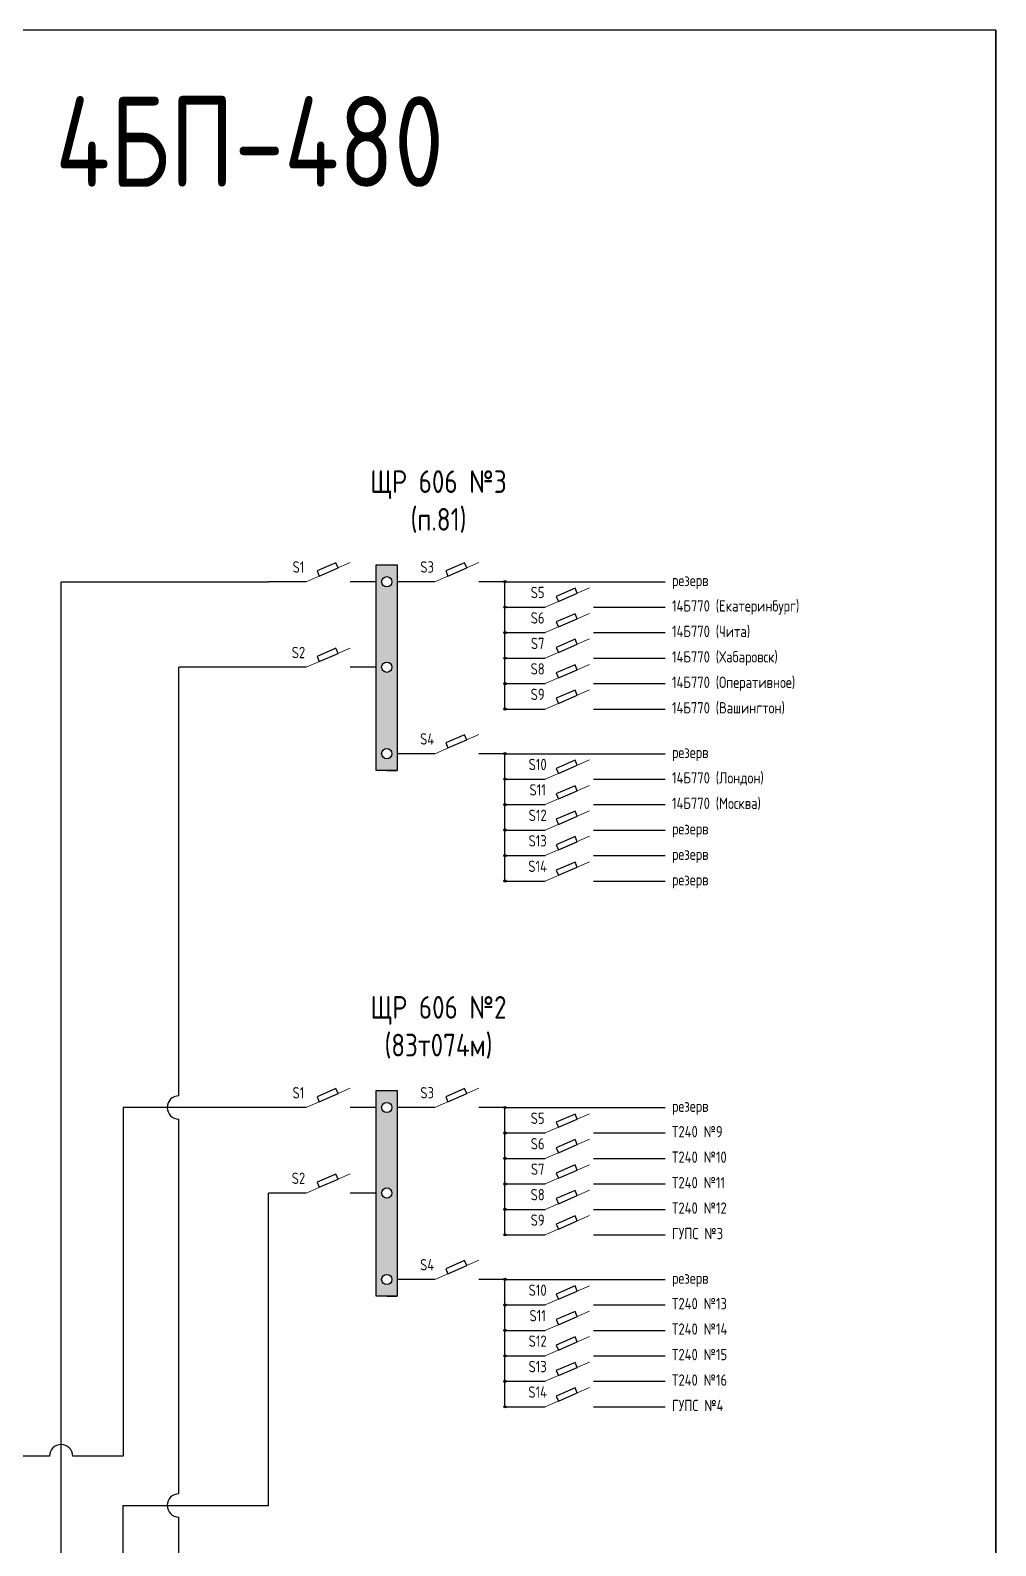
# Model space of a CAD drawing. Header units: millimetres. Extents: x 467 to 653, y 582 to 785.
# Drawn here: x 610.6 to 653.3, y 717.7 to 784.7 of the extents above; entities that cross this region are included whole.
import ezdxf

# ---------------------------------------------------------------- set-up
doc = ezdxf.new("R2010")
doc.units = ezdxf.units.MM
doc.header["$LTSCALE"] = 0.1
doc.layers.add('Уровень1', color=7, linetype='Continuous', plot=False)

msp = doc.modelspace()

# ---------------------------------------------------------------- hatches: boundary and pattern name
h = msp.add_hatch(color=256)
h.paths.add_polyline_path([(626.816, 761.036), (625.885, 761.036), (625.885, 751.947), (626.816, 751.947)])
h.paths.add_polyline_path([(626.577, 752.692, -1), (626.124, 752.692, -1)], flags=16)
h.paths.add_polyline_path([(626.124, 756.512, -1), (626.577, 756.512, -1)], flags=16)
h.paths.add_polyline_path([(626.124, 760.291, -1), (626.577, 760.291, -1)], flags=16)
h = msp.add_hatch(color=256)
h.paths.add_polyline_path([(631.621, 760.291), (631.57, 760.291), (631.57, 760.241, 0.414214)], flags=17)
h.paths.add_polyline_path([(631.52, 760.291, 0.414214), (631.57, 760.241), (631.57, 760.291), (631.621, 760.291, 1)])
h = msp.add_hatch(color=256)
h.paths.add_polyline_path([(631.621, 759.166), (631.57, 759.166), (631.57, 759.115, 0.414214)], flags=17)
h.paths.add_polyline_path([(631.52, 759.166, 0.414214), (631.57, 759.115), (631.57, 759.166), (631.621, 759.166, 1)])
h = msp.add_hatch(color=256)
h.paths.add_polyline_path([(631.621, 758.04), (631.57, 758.04), (631.57, 757.99, 0.414214)], flags=17)
h.paths.add_polyline_path([(631.52, 758.04, 0.414214), (631.57, 757.99), (631.57, 758.04), (631.621, 758.04, 1)])
h = msp.add_hatch(color=256)
h.paths.add_polyline_path([(631.621, 756.914), (631.57, 756.914), (631.57, 756.864, 0.414214)], flags=17)
h.paths.add_polyline_path([(631.52, 756.914, 0.414214), (631.57, 756.864), (631.57, 756.914), (631.621, 756.914, 1)])
h = msp.add_hatch(color=256)
h.paths.add_polyline_path([(631.621, 755.789), (631.57, 755.789), (631.57, 755.738, 0.414214)], flags=17)
h.paths.add_polyline_path([(631.52, 755.789, 0.414214), (631.57, 755.738), (631.57, 755.789), (631.621, 755.789, 1)])
h = msp.add_hatch(color=256)
h.paths.add_polyline_path([(631.621, 754.663), (631.57, 754.663), (631.57, 754.613, 0.414214)], flags=17)
h.paths.add_polyline_path([(631.52, 754.663, 0.414214), (631.57, 754.613), (631.57, 754.663), (631.621, 754.663, 1)])
h = msp.add_hatch(color=256)
h.paths.add_polyline_path([(631.621, 752.692), (631.57, 752.692), (631.57, 752.642, 0.414214)], flags=17)
h.paths.add_polyline_path([(631.52, 752.692, 0.414214), (631.57, 752.642), (631.57, 752.692), (631.621, 752.692, 1)])
h = msp.add_hatch(color=256)
h.paths.add_polyline_path([(631.621, 751.566), (631.57, 751.566), (631.57, 751.516, 0.414214)], flags=17)
h.paths.add_polyline_path([(631.52, 751.566, 0.414214), (631.57, 751.516), (631.57, 751.566), (631.621, 751.566, 1)])
h = msp.add_hatch(color=256)
h.paths.add_polyline_path([(631.621, 750.441), (631.57, 750.441), (631.57, 750.39, 0.414214)], flags=17)
h.paths.add_polyline_path([(631.52, 750.441, 0.414214), (631.57, 750.39), (631.57, 750.441), (631.621, 750.441, 1)])
h = msp.add_hatch(color=256)
h.paths.add_polyline_path([(631.621, 749.315), (631.57, 749.315), (631.57, 749.265, 0.414214)], flags=17)
h.paths.add_polyline_path([(631.52, 749.315, 0.414214), (631.57, 749.265), (631.57, 749.315), (631.621, 749.315, 1)])
h = msp.add_hatch(color=256)
h.paths.add_polyline_path([(631.621, 748.19), (631.57, 748.19), (631.57, 748.139, 0.414214)], flags=17)
h.paths.add_polyline_path([(631.52, 748.19, 0.414214), (631.57, 748.139), (631.57, 748.19), (631.621, 748.19, 1)])
h = msp.add_hatch(color=256)
h.paths.add_polyline_path([(631.621, 747.064), (631.57, 747.064), (631.57, 747.014, 0.414214)], flags=17)
h.paths.add_polyline_path([(631.52, 747.064, 0.414214), (631.57, 747.014), (631.57, 747.064), (631.621, 747.064, 1)])
h = msp.add_hatch(color=256)
h.paths.add_polyline_path([(626.816, 737.8), (625.885, 737.8), (625.885, 728.71), (626.816, 728.71)])
h.paths.add_polyline_path([(626.577, 729.455, -1), (626.124, 729.455, -1)], flags=16)
h.paths.add_polyline_path([(626.124, 733.276, -1), (626.577, 733.276, -1)], flags=16)
h.paths.add_polyline_path([(626.124, 737.055, -1), (626.577, 737.055, -1)], flags=16)
h = msp.add_hatch(color=256)
h.paths.add_polyline_path([(631.621, 737.055), (631.57, 737.055), (631.57, 737.004, 0.414214)], flags=17)
h.paths.add_polyline_path([(631.52, 737.055, 0.414214), (631.57, 737.004), (631.57, 737.055), (631.621, 737.055, 1)])
h = msp.add_hatch(color=256)
h.paths.add_polyline_path([(631.621, 735.929), (631.57, 735.929), (631.57, 735.879, 0.414214)], flags=17)
h.paths.add_polyline_path([(631.52, 735.929, 0.414214), (631.57, 735.879), (631.57, 735.929), (631.621, 735.929, 1)])
h = msp.add_hatch(color=256)
h.paths.add_polyline_path([(631.621, 734.803), (631.57, 734.803), (631.57, 734.753, 0.414214)], flags=17)
h.paths.add_polyline_path([(631.52, 734.803, 0.414214), (631.57, 734.753), (631.57, 734.803), (631.621, 734.803, 1)])
h = msp.add_hatch(color=256)
h.paths.add_polyline_path([(631.621, 733.678), (631.57, 733.678), (631.57, 733.627, 0.414214)], flags=17)
h.paths.add_polyline_path([(631.52, 733.678, 0.414214), (631.57, 733.627), (631.57, 733.678), (631.621, 733.678, 1)])
h = msp.add_hatch(color=256)
h.paths.add_polyline_path([(631.621, 732.552), (631.57, 732.552), (631.57, 732.502, 0.414214)], flags=17)
h.paths.add_polyline_path([(631.52, 732.552, 0.414214), (631.57, 732.502), (631.57, 732.552), (631.621, 732.552, 1)])
h = msp.add_hatch(color=256)
h.paths.add_polyline_path([(631.621, 731.427), (631.57, 731.427), (631.57, 731.376, 0.414214)], flags=17)
h.paths.add_polyline_path([(631.52, 731.427, 0.414214), (631.57, 731.376), (631.57, 731.427), (631.621, 731.427, 1)])
h = msp.add_hatch(color=256)
h.paths.add_polyline_path([(631.621, 729.455), (631.57, 729.455), (631.57, 729.405, 0.414214)], flags=17)
h.paths.add_polyline_path([(631.52, 729.455, 0.414214), (631.57, 729.405), (631.57, 729.455), (631.621, 729.455, 1)])
h = msp.add_hatch(color=256)
h.paths.add_polyline_path([(631.621, 728.33), (631.57, 728.33), (631.57, 728.28, 0.414214)], flags=17)
h.paths.add_polyline_path([(631.52, 728.33, 0.414214), (631.57, 728.28), (631.57, 728.33), (631.621, 728.33, 1)])
h = msp.add_hatch(color=256)
h.paths.add_polyline_path([(631.621, 727.204), (631.57, 727.204), (631.57, 727.154, 0.414214)], flags=17)
h.paths.add_polyline_path([(631.52, 727.204, 0.414214), (631.57, 727.154), (631.57, 727.204), (631.621, 727.204, 1)])
h = msp.add_hatch(color=256)
h.paths.add_polyline_path([(631.621, 726.079), (631.57, 726.079), (631.57, 726.028, 0.414214)], flags=17)
h.paths.add_polyline_path([(631.52, 726.079, 0.414214), (631.57, 726.028), (631.57, 726.079), (631.621, 726.079, 1)])
h = msp.add_hatch(color=256)
h.paths.add_polyline_path([(631.621, 724.953), (631.57, 724.953), (631.57, 724.903, 0.414214)], flags=17)
h.paths.add_polyline_path([(631.52, 724.953, 0.414214), (631.57, 724.903), (631.57, 724.953), (631.621, 724.953, 1)])
h = msp.add_hatch(color=256)
h.paths.add_polyline_path([(631.621, 723.827), (631.57, 723.827), (631.57, 723.777, 0.414214)], flags=17)
h.paths.add_polyline_path([(631.52, 723.827, 0.414214), (631.57, 723.777), (631.57, 723.827), (631.621, 723.827, 1)])

# ---------------------------------------------------------------- linework, layer by layer
at = {"lineweight": 15}
for p, q in [((622.788, 760.291), (624.737, 761.14)), ((628.474, 760.291), (630.423, 761.14)), ((633.355, 759.166), (635.304, 760.015)), ((633.355, 758.04), (635.304, 758.889)), ((633.355, 756.914), (635.304, 757.763)), ((622.788, 756.512), (624.737, 757.361)), ((633.355, 755.789), (635.304, 756.638)), ((633.355, 754.663), (635.304, 755.512)), ((628.474, 752.692), (630.423, 753.541)), ((633.355, 751.566), (635.304, 752.416)), ((633.355, 750.441), (635.304, 751.29)), ((633.355, 749.315), (635.304, 750.164)), ((633.355, 748.19), (635.304, 749.039)), ((633.355, 747.064), (635.304, 747.913)), ((622.788, 737.055), (624.737, 737.904)), ((628.474, 737.055), (630.423, 737.904)), ((633.355, 735.929), (635.304, 736.778)), ((633.355, 734.803), (635.304, 735.653)), ((622.788, 733.276), (624.737, 734.125)), ((633.355, 733.678), (635.304, 734.527)), ((633.355, 732.552), (635.304, 733.401)), ((633.355, 731.427), (635.304, 732.276)), ((628.474, 729.455), (630.423, 730.305)), ((633.355, 728.33), (635.304, 729.179)), ((633.355, 727.204), (635.304, 728.053)), ((633.355, 726.079), (635.304, 726.928)), ((633.355, 724.953), (635.304, 725.802)), ((633.355, 723.827), (635.304, 724.677))]:
    msp.add_line(p, q, dxfattribs=at)
for p, q in [((611.963, 698.321), (611.963, 760.291)), ((611.963, 760.291), (617.706, 760.291)), ((617.706, 760.291), (621.13, 760.291)), ((622.788, 760.291), (621.13, 760.291)), ((625.885, 760.291), (624.737, 760.291)), ((628.474, 760.291), (626.816, 760.291)), ((631.57, 760.291), (630.423, 760.291)), ((631.57, 754.663), (631.57, 760.291)), ((631.57, 760.291), (638.649, 760.291)), ((631.57, 759.166), (633.355, 759.166)), ((635.481, 759.166), (638.649, 759.166)), ((631.57, 758.04), (633.355, 758.04)), ((635.481, 758.04), (638.649, 758.04)), ((631.57, 756.914), (633.355, 756.914)), ((635.481, 756.914), (638.649, 756.914)), ((622.788, 756.512), (617.159, 756.512)), ((617.159, 737.565), (617.159, 756.512)), ((625.885, 756.512), (624.737, 756.512)), ((631.57, 755.789), (633.355, 755.789)), ((635.481, 755.789), (638.649, 755.789)), ((631.57, 754.663), (633.355, 754.663)), ((635.481, 754.663), (638.649, 754.663)), ((628.474, 752.692), (626.816, 752.692)), ((631.57, 752.692), (630.423, 752.692)), ((631.57, 747.064), (631.57, 752.692)), ((631.57, 752.692), (638.649, 752.692)), ((626.816, 751.947), (625.885, 751.947)), ((626.35, 751.947), (626.816, 751.947)), ((631.57, 751.566), (633.355, 751.566)), ((635.481, 751.566), (638.649, 751.566)), ((631.57, 750.441), (633.355, 750.441)), ((635.481, 750.441), (638.649, 750.441)), ((631.57, 749.315), (633.355, 749.315)), ((635.481, 749.315), (638.649, 749.315)), ((631.57, 748.19), (633.355, 748.19)), ((635.481, 748.19), (638.649, 748.19)), ((631.57, 747.064), (633.355, 747.064)), ((635.481, 747.064), (638.649, 747.064)), ((621.13, 737.055), (614.711, 737.055)), ((614.711, 737.055), (614.711, 721.65)), ((622.788, 737.055), (621.13, 737.055)), ((625.885, 737.055), (624.737, 737.055)), ((628.474, 737.055), (626.816, 737.055)), ((631.57, 737.055), (630.423, 737.055)), ((631.57, 731.427), (631.57, 737.055)), ((631.57, 737.055), (638.649, 737.055)), ((617.159, 719.979), (617.159, 736.544)), ((631.57, 735.929), (633.355, 735.929)), ((635.481, 735.929), (638.649, 735.929)), ((631.57, 734.803), (633.355, 734.803)), ((635.481, 734.803), (638.649, 734.803)), ((631.57, 733.678), (633.355, 733.678)), ((635.481, 733.678), (638.649, 733.678)), ((622.788, 733.276), (621.13, 733.276)), ((621.13, 719.468), (621.13, 733.276)), ((625.885, 733.276), (624.737, 733.276)), ((631.57, 732.552), (633.355, 732.552)), ((635.481, 732.552), (638.649, 732.552)), ((631.57, 731.427), (633.355, 731.427)), ((635.481, 731.427), (638.649, 731.427)), ((628.474, 729.455), (626.816, 729.455)), ((631.57, 729.455), (630.423, 729.455)), ((631.57, 723.827), (631.57, 729.455)), ((631.57, 729.455), (638.649, 729.455)), ((626.816, 728.71), (625.885, 728.71)), ((626.35, 728.71), (626.816, 728.71)), ((631.57, 728.33), (633.355, 728.33)), ((635.481, 728.33), (638.649, 728.33)), ((631.57, 727.204), (633.355, 727.204)), ((635.481, 727.204), (638.649, 727.204)), ((631.57, 726.079), (633.355, 726.079)), ((635.481, 726.079), (638.649, 726.079)), ((631.57, 724.953), (633.355, 724.953)), ((635.481, 724.953), (638.649, 724.953)), ((631.57, 723.827), (633.355, 723.827)), ((635.481, 723.827), (638.649, 723.827)), ((611.452, 721.65), (580.864, 721.65)), ((614.711, 721.65), (612.474, 721.65)), ((614.711, 719.468), (621.13, 719.468)), ((614.711, 663.943), (614.711, 719.468)), ((617.159, 713.266), (617.159, 718.958))]:
    msp.add_line(p, q)
for points in [[(623.367, 760.543), (624.196, 760.905), (624.099, 761.128), (623.27, 760.767)], [(625.885, 761.036), (626.816, 761.036), (626.816, 751.947), (625.885, 751.947)], [(629.052, 760.543), (629.882, 760.905), (629.784, 761.128), (628.955, 760.767)], [(633.934, 759.418), (634.763, 759.779), (634.666, 760.002), (633.836, 759.641)], [(633.934, 758.292), (634.763, 758.653), (634.666, 758.877), (633.836, 758.515)], [(633.934, 757.166), (634.763, 757.528), (634.666, 757.751), (633.836, 757.39)], [(623.367, 756.764), (624.196, 757.126), (624.099, 757.349), (623.27, 756.988)], [(633.934, 756.041), (634.763, 756.402), (634.666, 756.625), (633.836, 756.264)], [(633.934, 754.915), (634.763, 755.277), (634.666, 755.5), (633.836, 755.138)], [(629.052, 752.944), (629.882, 753.305), (629.784, 753.529), (628.955, 753.167)], [(633.934, 751.819), (634.763, 752.18), (634.666, 752.403), (633.836, 752.042)], [(633.934, 750.693), (634.763, 751.054), (634.666, 751.277), (633.836, 750.916)], [(633.934, 749.567), (634.763, 749.929), (634.666, 750.152), (633.836, 749.791)], [(633.934, 748.442), (634.763, 748.803), (634.666, 749.026), (633.836, 748.665)], [(633.934, 747.316), (634.763, 747.677), (634.666, 747.901), (633.836, 747.539)], [(623.367, 737.307), (624.196, 737.668), (624.099, 737.891), (623.27, 737.53)], [(625.885, 737.8), (626.816, 737.8), (626.816, 728.71), (625.885, 728.71)], [(629.052, 737.307), (629.882, 737.668), (629.784, 737.891), (628.955, 737.53)], [(633.934, 736.181), (634.763, 736.542), (634.666, 736.766), (633.836, 736.404)], [(633.934, 735.056), (634.763, 735.417), (634.666, 735.64), (633.836, 735.279)], [(623.367, 733.528), (624.196, 733.889), (624.099, 734.112), (623.27, 733.751)], [(633.934, 733.93), (634.763, 734.291), (634.666, 734.514), (633.836, 734.153)], [(633.934, 732.804), (634.763, 733.166), (634.666, 733.389), (633.836, 733.028)], [(633.934, 731.679), (634.763, 732.04), (634.666, 732.263), (633.836, 731.902)], [(629.052, 729.708), (629.882, 730.069), (629.784, 730.292), (628.955, 729.931)], [(633.934, 728.582), (634.763, 728.943), (634.666, 729.167), (633.836, 728.805)], [(633.934, 727.456), (634.763, 727.818), (634.666, 728.041), (633.836, 727.68)], [(633.934, 726.331), (634.763, 726.692), (634.666, 726.915), (633.836, 726.554)], [(633.934, 725.205), (634.763, 725.566), (634.666, 725.79), (633.836, 725.428)], [(633.934, 724.08), (634.763, 724.441), (634.666, 724.664), (633.836, 724.303)]]:
    msp.add_lwpolyline(points, close=True)
for centre, radius in [((626.35, 760.291), 0.226), ((631.57, 760.291), 0.0503), ((631.57, 759.166), 0.0503), ((631.57, 758.04), 0.0503), ((631.57, 756.914), 0.0503), ((626.35, 756.512), 0.226), ((631.57, 755.789), 0.0503), ((631.57, 754.663), 0.0503), ((626.35, 752.692), 0.226), ((631.57, 752.692), 0.0503), ((631.57, 751.566), 0.0503), ((631.57, 750.441), 0.0503), ((631.57, 749.315), 0.0503), ((631.57, 748.19), 0.0503), ((631.57, 747.064), 0.0503), ((626.35, 737.055), 0.226), ((631.57, 737.055), 0.0503), ((631.57, 735.929), 0.0503), ((631.57, 734.803), 0.0503), ((626.35, 733.276), 0.226), ((631.57, 733.678), 0.0503), ((631.57, 732.552), 0.0503), ((631.57, 731.427), 0.0503), ((626.35, 729.455), 0.226), ((631.57, 729.455), 0.0503), ((631.57, 728.33), 0.0503), ((631.57, 727.204), 0.0503), ((631.57, 726.079), 0.0503), ((631.57, 724.953), 0.0503), ((631.57, 723.827), 0.0503)]:
    msp.add_circle(centre, radius)
for centre, start, end in [((617.159, 737.055), 90, 270), ((611.963, 721.65), 0, 180), ((617.159, 719.468), 90, 270)]:
    msp.add_arc(centre, 0.511, start, end)
at = {"layer": 'Уровень1'}
msp.add_line((653.251, 784.661), (653.251, 581.595), dxfattribs=at)
msp.add_lwpolyline([(467.333, 581.595), (653.251, 581.595), (653.251, 784.661), (467.333, 784.661)], close=True, dxfattribs=at)

# ---------------------------------------------------------------- texts
for s, insert, char_height, width, attachment_point in [('{\\fGOST|b0|i0|c204|p34;Схема электроснабжения боевых постов 3БП-480 и 4БП-480}', (567.457, 779.201), 4, 192.75653, 5), ('{\\fGOST|b0|i0|c204|p34;ЩР 606 №3 \\P(п.81)}', (628.636, 763.833), 1, 9.68531, 5), ('{\\fGOST|b0|i0|c0|p34;S\\fGOST|b0|i0|c204|p34;1}', (622.449, 760.942), 0.5, 8.14451, 5), ('{\\fGOST|b0|i0|c0|p34;S\\fGOST|b0|i0|c204|p34;3}', (628.134, 760.942), 0.5, 8.14451, 5), ('{\\fGOST|b0|i0|c204|p34;резерв}', (638.951, 760.598), 0.5, 8.14451, 1), ('{\\fGOST|b0|i0|c0|p34;S5}', (633.016, 759.817), 0.5, 8.14451, 5), ('{\\fGOST|b0|i0|c204|p34;14Б770 (Екатеринбург)}', (638.951, 759.473), 0.5, 8.14451, 1), ('{\\fGOST|b0|i0|c0|p34;S6}', (633.016, 758.691), 0.5, 8.14451, 5), ('{\\fGOST|b0|i0|c204|p34;14Б770 (Чита)}', (638.951, 758.347), 0.5, 8.14451, 1), ('{\\fGOST|b0|i0|c0|p34;S7}', (633.016, 757.565), 0.5, 8.14451, 5), ('{\\fGOST|b0|i0|c0|p34;S\\fGOST|b0|i0|c204|p34;2}', (622.449, 757.163), 0.5, 8.14451, 5), ('{\\fGOST|b0|i0|c204|p34;14Б770 (Хабаровск)}', (638.951, 757.222), 0.5, 8.14451, 1), ('{\\fGOST|b0|i0|c0|p34;S8}', (633.016, 756.44), 0.5, 8.14451, 5), ('{\\fGOST|b0|i0|c204|p34;14Б770 (Оперативное)}', (638.951, 756.096), 0.5, 8.14451, 1), ('{\\fGOST|b0|i0|c0|p34;S\\fGOST|b0|i0|c204|p34;9}', (633.016, 755.314), 0.5, 8.14451, 5), ('{\\fGOST|b0|i0|c204|p34;14Б770 (Вашингтон)}', (638.951, 754.97), 0.5, 8.14451, 1), ('{\\fGOST|b0|i0|c0|p34;S\\fGOST|b0|i0|c204|p34;4}', (628.134, 753.343), 0.5, 8.14451, 5), ('{\\fGOST|b0|i0|c204|p34;резерв}', (638.951, 752.999), 0.5, 8.14451, 1), ('{\\fGOST|b0|i0|c0|p34;S\\fGOST|b0|i0|c204|p34;10}', (633.016, 752.217), 0.5, 8.14451, 5), ('{\\fGOST|b0|i0|c204|p34;14Б770 (Лондон)}', (638.951, 751.874), 0.5, 8.14451, 1), ('{\\fGOST|b0|i0|c0|p34;S\\fGOST|b0|i0|c204|p34;11}', (633.016, 751.092), 0.5, 8.14451, 5), ('{\\fGOST|b0|i0|c204|p34;14Б770 (Москва)}', (638.951, 750.748), 0.5, 8.14451, 1), ('{\\fGOST|b0|i0|c0|p34;S\\fGOST|b0|i0|c204|p34;12}', (633.016, 749.966), 0.5, 8.14451, 5), ('{\\fGOST|b0|i0|c204|p34;резерв}', (638.951, 749.622), 0.5, 8.14451, 1), ('{\\fGOST|b0|i0|c0|p34;S\\fGOST|b0|i0|c204|p34;13}', (633.016, 748.841), 0.5, 8.14451, 5), ('{\\fGOST|b0|i0|c204|p34;резерв}', (638.951, 748.497), 0.5, 8.14451, 1), ('{\\fGOST|b0|i0|c0|p34;S\\fGOST|b0|i0|c204|p34;14}', (633.016, 747.715), 0.5, 8.14451, 5), ('{\\fGOST|b0|i0|c204|p34;резерв}', (638.951, 747.371), 0.5, 8.14451, 1), ('{\\fGOST|b0|i0|c204|p34;ЩР 606 №2 (83т074м)}', (628.636, 740.597), 1, 9.68531, 5), ('{\\fGOST|b0|i0|c0|p34;S\\fGOST|b0|i0|c204|p34;1}', (622.449, 737.706), 0.5, 8.14451, 5), ('{\\fGOST|b0|i0|c0|p34;S\\fGOST|b0|i0|c204|p34;3}', (628.134, 737.706), 0.5, 8.14451, 5), ('{\\fGOST|b0|i0|c0|p34;S5}', (633.016, 736.58), 0.5, 8.14451, 5), ('{\\fGOST|b0|i0|c204|p34;резерв}', (638.951, 737.362), 0.5, 8.14451, 1), ('{\\fGOST|b0|i0|c204|p34;Т240 №9}', (638.951, 736.236), 0.5, 8.14451, 1), ('{\\fGOST|b0|i0|c0|p34;S6}', (633.016, 735.454), 0.5, 8.14451, 5), ('{\\fGOST|b0|i0|c204|p34;Т240 №10}', (638.951, 735.111), 0.5, 8.14451, 1), ('{\\fGOST|b0|i0|c0|p34;S\\fGOST|b0|i0|c204|p34;2}', (622.449, 733.927), 0.5, 8.14451, 5), ('{\\fGOST|b0|i0|c0|p34;S7}', (633.016, 734.329), 0.5, 8.14451, 5), ('{\\fGOST|b0|i0|c0|p34;S8}', (633.016, 733.203), 0.5, 8.14451, 5), ('{\\fGOST|b0|i0|c204|p34;Т240 №11}', (638.951, 733.985), 0.5, 8.14451, 1), ('{\\fGOST|b0|i0|c204|p34;Т240 №12}', (638.951, 732.859), 0.5, 8.14451, 1), ('{\\fGOST|b0|i0|c0|p34;S\\fGOST|b0|i0|c204|p34;9}', (633.016, 732.078), 0.5, 8.14451, 5), ('{\\fGOST|b0|i0|c204|p34;ГУПС №3}', (638.951, 731.734), 0.5, 8.14451, 1), ('{\\fGOST|b0|i0|c0|p34;S\\fGOST|b0|i0|c204|p34;4}', (628.134, 730.106), 0.5, 8.14451, 5), ('{\\fGOST|b0|i0|c204|p34;резерв}', (638.951, 729.763), 0.5, 8.14451, 1), ('{\\fGOST|b0|i0|c0|p34;S\\fGOST|b0|i0|c204|p34;10}', (633.016, 728.981), 0.5, 8.14451, 5), ('{\\fGOST|b0|i0|c0|p34;S\\fGOST|b0|i0|c204|p34;11}', (633.016, 727.855), 0.5, 8.14451, 5), ('{\\fGOST|b0|i0|c204|p34;Т240 №13}', (638.951, 728.637), 0.5, 8.14451, 1), ('{\\fGOST|b0|i0|c204|p34;Т240 №14}', (638.951, 727.512), 0.5, 8.14451, 1), ('{\\fGOST|b0|i0|c0|p34;S\\fGOST|b0|i0|c204|p34;12}', (633.016, 726.73), 0.5, 8.14451, 5), ('{\\fGOST|b0|i0|c204|p34;Т240 №15}', (638.951, 726.386), 0.5, 8.14451, 1), ('{\\fGOST|b0|i0|c0|p34;S\\fGOST|b0|i0|c204|p34;13}', (633.016, 725.604), 0.5, 8.14451, 5), ('{\\fGOST|b0|i0|c0|p34;S\\fGOST|b0|i0|c204|p34;14}', (633.016, 724.478), 0.5, 8.14451, 5), ('{\\fGOST|b0|i0|c204|p34;Т240 №16}', (638.951, 725.26), 0.5, 8.14451, 1), ('{\\fGOST|b0|i0|c204|p34;ГУПС №4}', (638.951, 724.135), 0.5, 8.14451, 1)]:
    msp.add_mtext(s, dxfattribs=dict(insert=insert, char_height=char_height, width=width, attachment_point=attachment_point))

doc.saveas('drawing.dxf')
